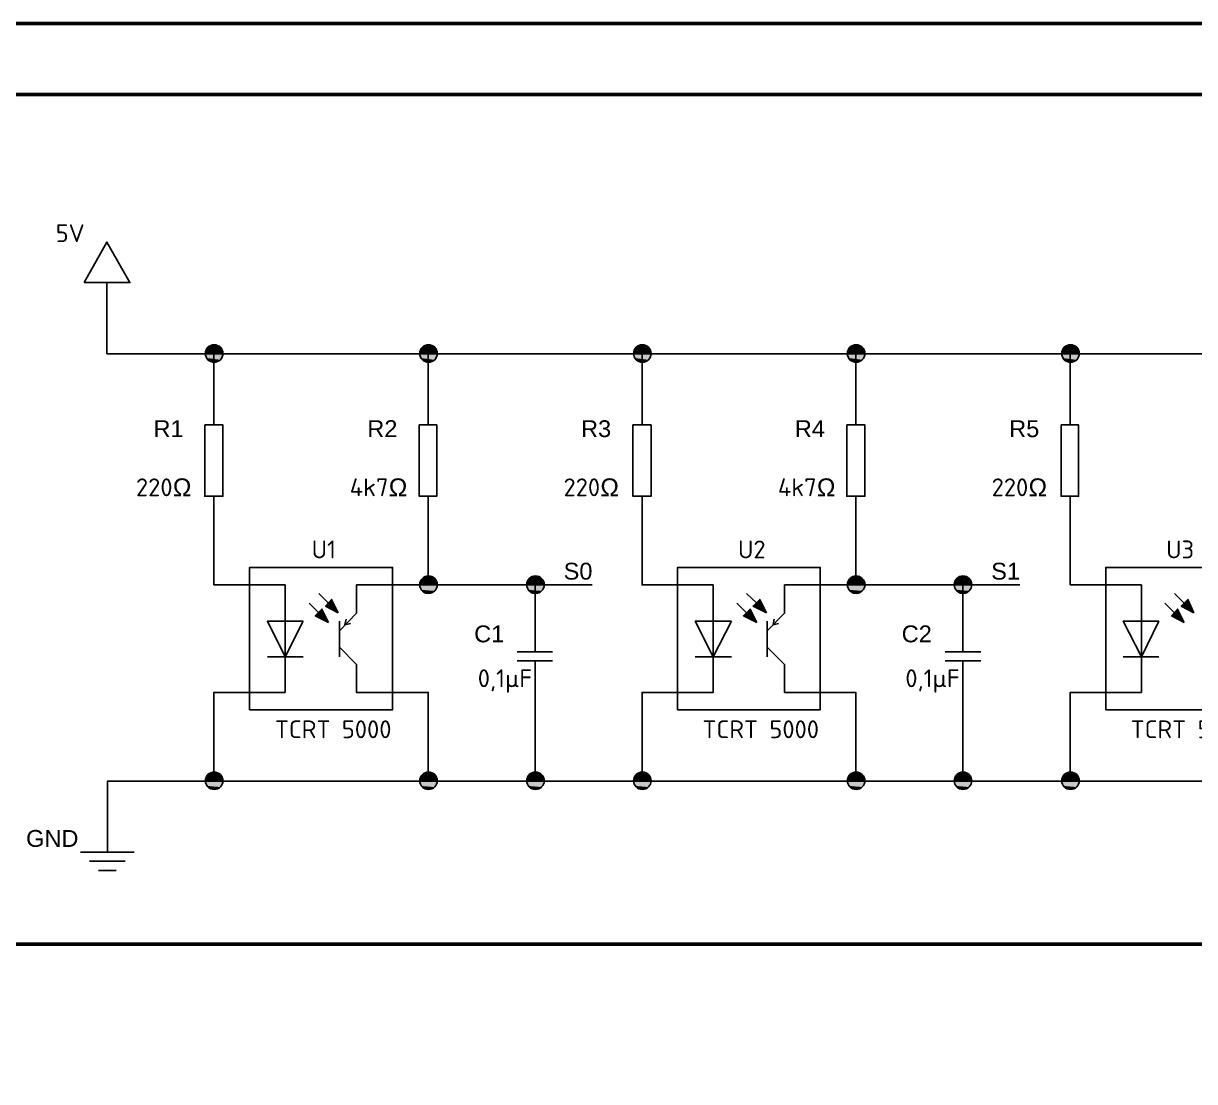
# Model space of a CAD drawing. Header units: inches. Extents: x 0 to 954, y 0 to 618.
# Drawn here: x 140.3 to 222.4, y 222.7 to 296.9 of the extents above; entities that cross this region are included whole.
import ezdxf

# ---------------------------------------------------------------- set-up
doc = ezdxf.new("R2010")
doc.units = ezdxf.units.IN
doc.header["$MEASUREMENT"] = 0
for name, color, linetype in [('PDF_Geometry', 7, 'Continuous'), ('PDF_Solid Fills', 7, 'Continuous'), ('PDF_Text', 7, 'Continuous')]:
    doc.layers.add(name, color=color, linetype=linetype)
doc.styles.add('PDF Arial', font='arial.ttf')
doc.styles.add('PDF ISOCPEUR', font='isocpeur.ttf')

msp = doc.modelspace()

# ---------------------------------------------------------------- linework, layer by layer
for p, q in [((176.175, 257.545), (180.175, 257.545)), ((206.148, 257.545), (210.148, 257.545))]:
    msp.add_line(p, q)
at = {"layer": 'PDF_Geometry', "lineweight": 50}
for points in [[(0, 0), (419.961, 0), (419.961, 296.936), (0, 296.936)], [(11.981, 4.996), (414.966, 4.996), (414.966, 291.941), (11.981, 291.941)]]:
    msp.add_lwpolyline(points, close=True, dxfattribs=at)
at = {"layer": 'PDF_Geometry', "lineweight": 25}
for points in [[(144.551, 278.755), (147.769, 278.755), (146.16, 281.591)], [(153.018, 268.764), (153.018, 263.768), (154.288, 263.768), (154.288, 268.764)], [(168.047, 268.764), (168.047, 263.768), (169.275, 263.768), (169.275, 268.764)], [(183.033, 268.764), (183.033, 263.768), (184.304, 263.768), (184.304, 268.764)], [(198.02, 268.764), (198.02, 263.768), (199.29, 263.768), (199.29, 268.764)], [(213.049, 268.764), (213.049, 263.768), (214.277, 263.768), (214.277, 268.764)], [(156.151, 257.545), (156.151, 258.773), (166.184, 258.773), (166.184, 248.782), (156.151, 248.782)], [(186.166, 257.545), (186.166, 258.773), (196.157, 258.773), (196.157, 248.782), (186.166, 248.782)], [(216.182, 257.545), (216.182, 258.773), (226.173, 258.773), (226.173, 248.782), (216.182, 248.782)], [(162.374, 255.598), (161.908, 256.529), (161.485, 256.063)], [(192.389, 255.598), (191.924, 256.529), (191.458, 256.063)], [(222.363, 255.598), (221.939, 256.529), (221.473, 256.063)], [(161.697, 254.92), (161.231, 255.852), (160.765, 255.386)], [(191.712, 254.92), (191.246, 255.852), (190.781, 255.386)], [(221.685, 254.92), (221.219, 255.852), (220.796, 255.386)], [(159.919, 255.005), (158.649, 252.507), (157.421, 255.005)], [(189.934, 255.005), (188.664, 252.507), (187.394, 255.005)], [(219.907, 255.005), (218.679, 252.507), (217.409, 255.005)]]:
    msp.add_lwpolyline(points, close=True, dxfattribs=at)
for points in [[(348.647, 268.764), (348.647, 271.261), (348.647, 273.759), (153.653, 273.759), (146.16, 273.759), (146.16, 276.257), (146.16, 278.755)], [(153.653, 268.764), (153.653, 271.261), (153.653, 273.759)], [(168.682, 268.764), (168.682, 271.261), (168.682, 273.759)], [(183.669, 268.764), (183.669, 271.261), (183.669, 273.759)], [(198.655, 268.764), (198.655, 271.261), (198.655, 273.759)], [(213.684, 268.764), (213.684, 271.261), (213.684, 273.759)], [(356.183, 252.211), (356.183, 250.009), (356.183, 246.072), (356.183, 243.786), (153.653, 243.786), (153.653, 246.284), (153.653, 250.009), (158.649, 250.009), (158.649, 257.545), (153.653, 257.545), (153.653, 261.27), (153.653, 263.768)], [(162.459, 254.327), (163.644, 255.555), (163.644, 257.545), (168.682, 257.545), (168.682, 261.27), (168.682, 263.768)], [(183.669, 263.768), (183.669, 261.27), (183.669, 257.545), (188.664, 257.545), (188.664, 250.009), (183.669, 250.009), (183.669, 245.818), (183.669, 243.786)], [(192.432, 254.327), (193.66, 255.555), (193.66, 257.545), (198.655, 257.545), (198.655, 261.27), (198.655, 263.768)], [(213.684, 263.768), (213.684, 261.27), (213.684, 257.545), (218.679, 257.545), (218.679, 250.009), (213.684, 250.009), (213.684, 245.818), (213.684, 243.786)], [(168.682, 257.545), (176.175, 257.545), (176.175, 255.005), (176.175, 252.846)], [(198.655, 257.545), (206.148, 257.545), (206.148, 255.005), (206.148, 252.846)], [(161.019, 255.598), (160.342, 256.275)], [(161.697, 256.275), (161.019, 256.952)], [(190.992, 255.598), (190.315, 256.275)], [(191.712, 256.275), (190.992, 256.952)], [(221.008, 255.598), (220.33, 256.275)], [(221.685, 256.275), (221.008, 256.952)], [(162.459, 255.005), (162.459, 252.507)], [(163.221, 254.836), (162.84, 254.751), (162.924, 255.132)], [(192.432, 255.005), (192.432, 252.507)], [(193.236, 254.836), (192.855, 254.751), (192.94, 255.132)], [(162.459, 253.184), (163.644, 251.957), (163.644, 250.009), (168.682, 250.009), (168.682, 243.786)], [(192.432, 253.184), (193.66, 251.957), (193.66, 250.009), (198.655, 250.009), (198.655, 246.072), (198.655, 243.786)], [(157.421, 252.507), (159.919, 252.507)], [(174.905, 252.846), (177.403, 252.846)], [(174.905, 252.211), (177.403, 252.211)], [(176.175, 252.211), (176.175, 250.009), (176.175, 246.072), (176.175, 243.786)], [(187.394, 252.507), (189.934, 252.507)], [(204.921, 252.846), (207.418, 252.846)], [(204.921, 252.211), (207.418, 252.211)], [(206.148, 252.211), (206.148, 250.009), (206.148, 246.072), (206.148, 243.786)], [(217.409, 252.507), (219.907, 252.507)], [(153.653, 243.786), (146.202, 243.786), (146.202, 241.288), (146.202, 238.791)], [(144.297, 238.791), (148.065, 238.791)], [(144.932, 238.156), (147.43, 238.156)], [(145.567, 237.521), (146.795, 237.521)]]:
    msp.add_lwpolyline(points, dxfattribs=at)
at = {"layer": 'PDF_Geometry', "lineweight": 0}
for points in [[(153.653, 244.379), (153.568, 244.379), (153.653, 244.379)], [(168.682, 244.379), (168.555, 244.379), (168.682, 244.379)], [(176.175, 244.379), (176.048, 244.379), (176.175, 244.379)], [(183.669, 244.379), (183.584, 244.379), (183.669, 244.379)], [(198.655, 244.379), (198.57, 244.379), (198.655, 244.379)], [(206.148, 244.379), (206.064, 244.379), (206.148, 244.379)], [(213.684, 244.379), (213.599, 244.379), (213.684, 244.379)]]:
    msp.add_lwpolyline(points, dxfattribs=at)
at = {"layer": 'PDF_Geometry', "lineweight": 50}
msp.add_lwpolyline([(137.701, 232.336), (414.966, 232.336)], dxfattribs=at)
at = {"layer": 'PDF_Geometry', "lineweight": 25}
for centre in [(153.674, 273.78), (168.703, 273.78), (183.69, 273.78), (198.676, 273.78), (213.705, 273.78), (168.703, 257.566), (176.196, 257.566), (198.676, 257.566), (206.169, 257.566), (153.674, 243.807), (168.703, 243.807), (176.196, 243.807), (183.69, 243.807), (198.676, 243.807), (206.169, 243.807), (213.705, 243.807)]:
    msp.add_circle(centre, 0.614, dxfattribs=at)
at = {"layer": 'PDF_Solid Fills', "transparency": 33554559}
for points in [[(153.272, 274.267), (153.653, 274.183), (153.187, 274.183)], [(153.357, 274.31), (153.653, 274.267), (153.272, 274.267)], [(153.653, 274.267), (153.272, 274.267), (153.653, 274.183)], [(153.441, 274.352), (153.653, 274.31), (153.357, 274.31)], [(153.653, 274.31), (153.357, 274.31), (153.653, 274.267)], [(153.568, 274.394), (153.653, 274.352), (153.441, 274.352)], [(153.653, 274.352), (153.441, 274.352), (153.653, 274.31)], [(153.653, 274.394), (153.568, 274.394), (153.568, 274.394)], [(153.653, 274.394), (153.568, 274.394), (153.653, 274.352)], [(153.653, 274.394), (153.78, 274.394), (153.78, 274.394)], [(153.78, 274.394), (153.653, 274.394), (153.865, 274.352)], [(153.653, 274.394), (153.865, 274.352), (153.653, 274.352)], [(153.865, 274.352), (153.653, 274.352), (153.992, 274.31)], [(153.653, 274.352), (153.992, 274.31), (153.653, 274.31)], [(153.992, 274.31), (153.653, 274.31), (154.076, 274.267)], [(153.653, 274.31), (154.076, 274.267), (153.653, 274.267)], [(154.076, 274.267), (153.653, 274.267), (154.161, 274.183)], [(153.653, 274.267), (154.161, 274.183), (153.653, 274.183)], [(168.259, 274.267), (168.682, 274.183), (168.174, 274.183)], [(168.343, 274.31), (168.682, 274.267), (168.259, 274.267)], [(168.682, 274.267), (168.259, 274.267), (168.682, 274.183)], [(168.47, 274.352), (168.682, 274.31), (168.343, 274.31)], [(168.682, 274.31), (168.343, 274.31), (168.682, 274.267)], [(168.555, 274.394), (168.682, 274.352), (168.47, 274.352)], [(168.682, 274.352), (168.47, 274.352), (168.682, 274.31)], [(168.682, 274.394), (168.555, 274.394), (168.555, 274.394)], [(168.682, 274.394), (168.555, 274.394), (168.682, 274.352)], [(168.682, 274.394), (168.767, 274.394), (168.767, 274.394)], [(168.767, 274.394), (168.682, 274.394), (168.894, 274.352)], [(168.682, 274.394), (168.894, 274.352), (168.682, 274.352)], [(168.894, 274.352), (168.682, 274.352), (168.978, 274.31)], [(168.682, 274.352), (168.978, 274.31), (168.682, 274.31)], [(168.978, 274.31), (168.682, 274.31), (169.063, 274.267)], [(168.682, 274.31), (169.063, 274.267), (168.682, 274.267)], [(169.063, 274.267), (168.682, 274.267), (169.148, 274.183)], [(168.682, 274.267), (169.148, 274.183), (168.682, 274.183)], [(183.245, 274.267), (183.669, 274.183), (183.203, 274.183)], [(183.33, 274.31), (183.669, 274.267), (183.245, 274.267)], [(183.669, 274.267), (183.245, 274.267), (183.669, 274.183)], [(183.457, 274.352), (183.669, 274.31), (183.33, 274.31)], [(183.669, 274.31), (183.33, 274.31), (183.669, 274.267)], [(183.542, 274.394), (183.669, 274.352), (183.457, 274.352)], [(183.669, 274.352), (183.457, 274.352), (183.669, 274.31)], [(183.669, 274.394), (183.542, 274.394), (183.542, 274.394)], [(183.669, 274.394), (183.542, 274.394), (183.669, 274.352)], [(183.669, 274.394), (183.753, 274.394), (183.753, 274.394)], [(183.753, 274.394), (183.669, 274.394), (183.88, 274.352)], [(183.669, 274.394), (183.88, 274.352), (183.669, 274.352)], [(183.88, 274.352), (183.669, 274.352), (183.965, 274.31)], [(183.669, 274.352), (183.965, 274.31), (183.669, 274.31)], [(183.965, 274.31), (183.669, 274.31), (184.05, 274.267)], [(183.669, 274.31), (184.05, 274.267), (183.669, 274.267)], [(184.05, 274.267), (183.669, 274.267), (184.134, 274.183)], [(183.669, 274.267), (184.134, 274.183), (183.669, 274.183)], [(198.274, 274.267), (198.655, 274.183), (198.189, 274.183)], [(198.359, 274.31), (198.655, 274.267), (198.274, 274.267)], [(198.655, 274.267), (198.274, 274.267), (198.655, 274.183)], [(198.443, 274.352), (198.655, 274.31), (198.359, 274.31)], [(198.655, 274.31), (198.359, 274.31), (198.655, 274.267)], [(198.57, 274.394), (198.655, 274.352), (198.443, 274.352)], [(198.655, 274.352), (198.443, 274.352), (198.655, 274.31)], [(198.655, 274.394), (198.57, 274.394), (198.57, 274.394)], [(198.655, 274.394), (198.57, 274.394), (198.655, 274.352)], [(198.655, 274.394), (198.782, 274.394), (198.782, 274.394)], [(198.782, 274.394), (198.655, 274.394), (198.867, 274.352)], [(198.655, 274.394), (198.867, 274.352), (198.655, 274.352)], [(198.867, 274.352), (198.655, 274.352), (198.994, 274.31)], [(198.655, 274.352), (198.994, 274.31), (198.655, 274.31)], [(198.994, 274.31), (198.655, 274.31), (199.078, 274.267)], [(198.655, 274.31), (199.078, 274.267), (198.655, 274.267)], [(199.078, 274.267), (198.655, 274.267), (199.163, 274.183)], [(198.655, 274.267), (199.163, 274.183), (198.655, 274.183)], [(213.261, 274.267), (213.684, 274.183), (213.176, 274.183)], [(213.345, 274.31), (213.684, 274.267), (213.261, 274.267)], [(213.684, 274.267), (213.261, 274.267), (213.684, 274.183)], [(213.43, 274.352), (213.684, 274.31), (213.345, 274.31)], [(213.684, 274.31), (213.345, 274.31), (213.684, 274.267)], [(213.557, 274.394), (213.684, 274.352), (213.43, 274.352)], [(213.684, 274.352), (213.43, 274.352), (213.684, 274.31)], [(213.684, 274.394), (213.557, 274.394), (213.557, 274.394)], [(213.684, 274.394), (213.557, 274.394), (213.684, 274.352)], [(213.684, 274.394), (213.769, 274.394), (213.769, 274.394)], [(213.769, 274.394), (213.684, 274.394), (213.896, 274.352)], [(213.684, 274.394), (213.896, 274.352), (213.684, 274.352)], [(213.896, 274.352), (213.684, 274.352), (213.98, 274.31)], [(213.684, 274.352), (213.98, 274.31), (213.684, 274.31)], [(213.98, 274.31), (213.684, 274.31), (214.065, 274.267)], [(213.684, 274.31), (214.065, 274.267), (213.684, 274.267)], [(214.065, 274.267), (213.684, 274.267), (214.15, 274.183)], [(213.684, 274.267), (214.15, 274.183), (213.684, 274.183)], [(153.06, 273.886), (153.653, 273.759), (153.018, 273.759)], [(154.288, 273.759), (153.018, 273.759), (154.288, 273.674)], [(153.018, 273.759), (154.288, 273.674), (153.06, 273.674)], [(153.103, 274.098), (153.653, 273.971), (153.06, 273.971)], [(153.653, 273.971), (153.06, 273.971), (153.653, 273.886)], [(153.06, 273.971), (153.653, 273.886), (153.06, 273.886)], [(153.653, 273.886), (153.06, 273.886), (153.653, 273.759)], [(154.288, 273.674), (153.06, 273.674), (154.246, 273.547)], [(153.06, 273.674), (154.246, 273.547), (153.06, 273.547)], [(154.246, 273.547), (153.06, 273.547), (154.203, 273.463)], [(153.06, 273.547), (154.203, 273.463), (153.145, 273.463)], [(153.187, 274.183), (153.653, 274.098), (153.103, 274.098)], [(153.653, 274.098), (153.103, 274.098), (153.653, 273.971)], [(154.203, 273.463), (153.145, 273.463), (154.119, 273.336)], [(153.145, 273.463), (154.119, 273.336), (153.187, 273.336)], [(153.653, 274.183), (153.187, 274.183), (153.653, 274.098)], [(154.161, 274.183), (153.653, 274.183), (154.203, 274.098)], [(153.653, 274.183), (154.203, 274.098), (153.653, 274.098)], [(154.203, 274.098), (153.653, 274.098), (154.246, 273.971)], [(153.653, 274.098), (154.246, 273.971), (153.653, 273.971)], [(154.246, 273.971), (153.653, 273.971), (154.288, 273.886)], [(153.653, 273.971), (154.288, 273.886), (153.653, 273.886)], [(154.288, 273.886), (153.653, 273.886), (154.288, 273.759)], [(153.653, 273.886), (154.288, 273.759), (153.653, 273.759)], [(168.089, 273.971), (168.682, 273.886), (168.047, 273.886)], [(168.682, 273.886), (168.047, 273.886), (168.682, 273.759)], [(168.047, 273.886), (168.682, 273.759), (168.047, 273.759)], [(169.275, 273.759), (168.047, 273.759), (169.275, 273.674)], [(168.047, 273.759), (169.275, 273.674), (168.047, 273.674)], [(169.275, 273.674), (168.047, 273.674), (169.232, 273.547)], [(168.047, 273.674), (169.232, 273.547), (168.089, 273.547)], [(168.132, 274.098), (168.682, 273.971), (168.089, 273.971)], [(168.682, 273.971), (168.089, 273.971), (168.682, 273.886)], [(169.232, 273.547), (168.089, 273.547), (169.19, 273.463)], [(168.089, 273.547), (169.19, 273.463), (168.132, 273.463)], [(168.174, 274.183), (168.682, 274.098), (168.132, 274.098)], [(168.682, 274.098), (168.132, 274.098), (168.682, 273.971)], [(169.19, 273.463), (168.132, 273.463), (169.105, 273.336)], [(168.132, 273.463), (169.105, 273.336), (168.216, 273.336)], [(168.682, 274.183), (168.174, 274.183), (168.682, 274.098)], [(169.148, 274.183), (168.682, 274.183), (169.19, 274.098)], [(168.682, 274.183), (169.19, 274.098), (168.682, 274.098)], [(169.19, 274.098), (168.682, 274.098), (169.232, 273.971)], [(168.682, 274.098), (169.232, 273.971), (168.682, 273.971)], [(169.232, 273.971), (168.682, 273.971), (169.275, 273.886)], [(168.682, 273.971), (169.275, 273.886), (168.682, 273.886)], [(169.275, 273.886), (168.682, 273.886), (169.275, 273.759)], [(168.682, 273.886), (169.275, 273.759), (168.682, 273.759)], [(183.076, 273.971), (183.669, 273.886), (183.033, 273.886)], [(183.669, 273.886), (183.033, 273.886), (183.669, 273.759)], [(183.033, 273.886), (183.669, 273.759), (183.033, 273.759)], [(184.304, 273.759), (183.033, 273.759), (184.261, 273.674)], [(183.033, 273.759), (184.261, 273.674), (183.033, 273.674)], [(184.261, 273.674), (183.033, 273.674), (184.261, 273.547)], [(183.033, 273.674), (184.261, 273.547), (183.076, 273.547)], [(183.118, 274.098), (183.669, 273.971), (183.076, 273.971)], [(183.669, 273.971), (183.076, 273.971), (183.669, 273.886)], [(184.261, 273.547), (183.076, 273.547), (184.177, 273.463)], [(183.076, 273.547), (184.177, 273.463), (183.118, 273.463)], [(183.203, 274.183), (183.669, 274.098), (183.118, 274.098)], [(183.669, 274.098), (183.118, 274.098), (183.669, 273.971)], [(184.177, 273.463), (183.118, 273.463), (184.134, 273.336)], [(183.118, 273.463), (184.134, 273.336), (183.203, 273.336)], [(183.669, 274.183), (183.203, 274.183), (183.669, 274.098)], [(184.134, 274.183), (183.669, 274.183), (184.219, 274.098)], [(183.669, 274.183), (184.219, 274.098), (183.669, 274.098)], [(184.219, 274.098), (183.669, 274.098), (184.261, 273.971)], [(183.669, 274.098), (184.261, 273.971), (183.669, 273.971)], [(184.261, 273.971), (183.669, 273.971), (184.261, 273.886)], [(183.669, 273.971), (184.261, 273.886), (183.669, 273.886)], [(184.261, 273.886), (183.669, 273.886), (184.304, 273.759)], [(183.669, 273.886), (184.304, 273.759), (183.669, 273.759)], [(198.062, 273.886), (198.655, 273.759), (198.02, 273.759)], [(199.29, 273.759), (198.02, 273.759), (199.29, 273.674)], [(198.02, 273.759), (199.29, 273.674), (198.062, 273.674)], [(198.105, 274.098), (198.655, 273.971), (198.062, 273.971)], [(198.655, 273.971), (198.062, 273.971), (198.655, 273.886)], [(198.062, 273.971), (198.655, 273.886), (198.062, 273.886)], [(198.655, 273.886), (198.062, 273.886), (198.655, 273.759)], [(199.29, 273.674), (198.062, 273.674), (199.248, 273.547)], [(198.062, 273.674), (199.248, 273.547), (198.062, 273.547)], [(199.248, 273.547), (198.062, 273.547), (199.205, 273.463)], [(198.062, 273.547), (199.205, 273.463), (198.147, 273.463)], [(198.189, 274.183), (198.655, 274.098), (198.105, 274.098)], [(198.655, 274.098), (198.105, 274.098), (198.655, 273.971)], [(199.205, 273.463), (198.147, 273.463), (199.121, 273.336)], [(198.147, 273.463), (199.121, 273.336), (198.189, 273.336)], [(198.655, 274.183), (198.189, 274.183), (198.655, 274.098)], [(199.163, 274.183), (198.655, 274.183), (199.205, 274.098)], [(198.655, 274.183), (199.205, 274.098), (198.655, 274.098)], [(199.205, 274.098), (198.655, 274.098), (199.248, 273.971)], [(198.655, 274.098), (199.248, 273.971), (198.655, 273.971)], [(199.248, 273.971), (198.655, 273.971), (199.29, 273.886)], [(198.655, 273.971), (199.29, 273.886), (198.655, 273.886)], [(199.29, 273.886), (198.655, 273.886), (199.29, 273.759)], [(198.655, 273.886), (199.29, 273.759), (198.655, 273.759)], [(213.091, 273.971), (213.684, 273.886), (213.049, 273.886)], [(213.684, 273.886), (213.049, 273.886), (213.684, 273.759)], [(213.049, 273.886), (213.684, 273.759), (213.049, 273.759)], [(214.277, 273.759), (213.049, 273.759), (214.277, 273.674)], [(213.049, 273.759), (214.277, 273.674), (213.049, 273.674)], [(214.277, 273.674), (213.049, 273.674), (214.234, 273.547)], [(213.049, 273.674), (214.234, 273.547), (213.091, 273.547)], [(213.134, 274.098), (213.684, 273.971), (213.091, 273.971)], [(213.684, 273.971), (213.091, 273.971), (213.684, 273.886)], [(214.234, 273.547), (213.091, 273.547), (214.192, 273.463)], [(213.091, 273.547), (214.192, 273.463), (213.134, 273.463)], [(213.176, 274.183), (213.684, 274.098), (213.134, 274.098)], [(213.684, 274.098), (213.134, 274.098), (213.684, 273.971)], [(214.192, 273.463), (213.134, 273.463), (214.107, 273.336)], [(213.134, 273.463), (214.107, 273.336), (213.218, 273.336)], [(213.684, 274.183), (213.176, 274.183), (213.684, 274.098)], [(214.15, 274.183), (213.684, 274.183), (214.192, 274.098)], [(213.684, 274.183), (214.192, 274.098), (213.684, 274.098)], [(214.192, 274.098), (213.684, 274.098), (214.234, 273.971)], [(213.684, 274.098), (214.234, 273.971), (213.684, 273.971)], [(214.234, 273.971), (213.684, 273.971), (214.277, 273.886)], [(213.684, 273.971), (214.277, 273.886), (213.684, 273.886)], [(214.277, 273.886), (213.684, 273.886), (214.277, 273.759)], [(213.684, 273.886), (214.277, 273.759), (213.684, 273.759)], [(154.119, 273.336), (153.187, 273.336), (154.034, 273.293)], [(153.187, 273.336), (154.034, 273.293), (153.272, 273.293)], [(154.034, 273.293), (153.272, 273.293), (153.949, 273.209)], [(153.272, 273.293), (153.949, 273.209), (153.399, 273.209)], [(153.949, 273.209), (153.399, 273.209), (153.822, 273.166)], [(153.399, 273.209), (153.822, 273.166), (153.484, 273.166)], [(153.822, 273.166), (153.484, 273.166), (153.738, 273.166)], [(153.484, 273.166), (153.738, 273.166), (153.611, 273.166)], [(169.105, 273.336), (168.216, 273.336), (169.021, 273.293)], [(168.216, 273.336), (169.021, 273.293), (168.301, 273.293)], [(169.021, 273.293), (168.301, 273.293), (168.936, 273.209)], [(168.301, 273.293), (168.936, 273.209), (168.386, 273.209)], [(168.936, 273.209), (168.386, 273.209), (168.851, 273.166)], [(168.386, 273.209), (168.851, 273.166), (168.513, 273.166)], [(168.851, 273.166), (168.513, 273.166), (168.724, 273.166)], [(168.513, 273.166), (168.724, 273.166), (168.597, 273.166)], [(184.134, 273.336), (183.203, 273.336), (184.05, 273.293)], [(183.203, 273.336), (184.05, 273.293), (183.288, 273.293)], [(184.05, 273.293), (183.288, 273.293), (183.923, 273.209)], [(183.288, 273.293), (183.923, 273.209), (183.372, 273.209)], [(183.923, 273.209), (183.372, 273.209), (183.838, 273.166)], [(183.372, 273.209), (183.838, 273.166), (183.499, 273.166)], [(183.838, 273.166), (183.499, 273.166), (183.711, 273.166)], [(183.499, 273.166), (183.711, 273.166), (183.626, 273.166)], [(199.121, 273.336), (198.189, 273.336), (199.036, 273.293)], [(198.189, 273.336), (199.036, 273.293), (198.274, 273.293)], [(199.036, 273.293), (198.274, 273.293), (198.951, 273.209)], [(198.274, 273.293), (198.951, 273.209), (198.401, 273.209)], [(198.951, 273.209), (198.401, 273.209), (198.824, 273.166)], [(198.401, 273.209), (198.824, 273.166), (198.486, 273.166)], [(198.824, 273.166), (198.486, 273.166), (198.74, 273.166)], [(198.486, 273.166), (198.74, 273.166), (198.613, 273.166)], [(214.107, 273.336), (213.218, 273.336), (214.023, 273.293)], [(213.218, 273.336), (214.023, 273.293), (213.303, 273.293)], [(214.023, 273.293), (213.303, 273.293), (213.938, 273.209)], [(213.303, 273.293), (213.938, 273.209), (213.388, 273.209)], [(213.938, 273.209), (213.388, 273.209), (213.853, 273.166)], [(213.388, 273.209), (213.853, 273.166), (213.472, 273.166)], [(213.853, 273.166), (213.472, 273.166), (213.726, 273.166)], [(213.472, 273.166), (213.726, 273.166), (213.599, 273.166)], [(168.132, 257.841), (168.682, 257.757), (168.089, 257.757)], [(168.174, 257.926), (168.682, 257.841), (168.132, 257.841)], [(168.682, 257.841), (168.132, 257.841), (168.682, 257.757)], [(168.259, 258.011), (168.682, 257.926), (168.174, 257.926)], [(168.682, 257.926), (168.174, 257.926), (168.682, 257.841)], [(168.343, 258.053), (168.682, 258.011), (168.259, 258.011)], [(168.682, 258.011), (168.259, 258.011), (168.682, 257.926)], [(168.47, 258.095), (168.682, 258.053), (168.343, 258.053)], [(168.682, 258.053), (168.343, 258.053), (168.682, 258.011)], [(168.555, 258.138), (168.682, 258.095), (168.47, 258.095)], [(168.682, 258.095), (168.47, 258.095), (168.682, 258.053)], [(168.682, 258.138), (168.555, 258.138), (168.555, 258.138)], [(168.682, 258.138), (168.555, 258.138), (168.682, 258.095)], [(168.682, 258.138), (168.767, 258.138), (168.767, 258.138)], [(168.767, 258.138), (168.682, 258.138), (168.894, 258.095)], [(168.682, 258.138), (168.894, 258.095), (168.682, 258.095)], [(168.894, 258.095), (168.682, 258.095), (168.978, 258.053)], [(168.682, 258.095), (168.978, 258.053), (168.682, 258.053)], [(168.978, 258.053), (168.682, 258.053), (169.063, 258.011)], [(168.682, 258.053), (169.063, 258.011), (168.682, 258.011)], [(169.063, 258.011), (168.682, 258.011), (169.148, 257.926)], [(168.682, 258.011), (169.148, 257.926), (168.682, 257.926)], [(169.148, 257.926), (168.682, 257.926), (169.19, 257.841)], [(168.682, 257.926), (169.19, 257.841), (168.682, 257.841)], [(169.19, 257.841), (168.682, 257.841), (169.232, 257.757)], [(168.682, 257.841), (169.232, 257.757), (168.682, 257.757)], [(175.625, 257.841), (176.175, 257.757), (175.583, 257.757)], [(175.667, 257.926), (176.175, 257.841), (175.625, 257.841)], [(176.175, 257.841), (175.625, 257.841), (176.175, 257.757)], [(175.752, 258.011), (176.175, 257.926), (175.667, 257.926)], [(176.175, 257.926), (175.667, 257.926), (176.175, 257.841)], [(175.837, 258.053), (176.175, 258.011), (175.752, 258.011)], [(176.175, 258.011), (175.752, 258.011), (176.175, 257.926)], [(175.964, 258.095), (176.175, 258.053), (175.837, 258.053)], [(176.175, 258.053), (175.837, 258.053), (176.175, 258.011)], [(176.048, 258.138), (176.175, 258.095), (175.964, 258.095)], [(176.175, 258.095), (175.964, 258.095), (176.175, 258.053)], [(176.175, 258.138), (176.048, 258.138), (176.048, 258.138)], [(176.175, 258.138), (176.048, 258.138), (176.175, 258.095)], [(176.175, 258.138), (176.26, 258.138), (176.26, 258.138)], [(176.26, 258.138), (176.175, 258.138), (176.387, 258.095)], [(176.175, 258.138), (176.387, 258.095), (176.175, 258.095)], [(176.387, 258.095), (176.175, 258.095), (176.472, 258.053)], [(176.175, 258.095), (176.472, 258.053), (176.175, 258.053)], [(176.472, 258.053), (176.175, 258.053), (176.556, 258.011)], [(176.175, 258.053), (176.556, 258.011), (176.175, 258.011)], [(176.556, 258.011), (176.175, 258.011), (176.641, 257.926)], [(176.175, 258.011), (176.641, 257.926), (176.175, 257.926)], [(176.641, 257.926), (176.175, 257.926), (176.726, 257.841)], [(176.175, 257.926), (176.726, 257.841), (176.175, 257.841)], [(176.726, 257.841), (176.175, 257.841), (176.768, 257.757)], [(176.175, 257.841), (176.768, 257.757), (176.175, 257.757)], [(198.105, 257.841), (198.655, 257.757), (198.062, 257.757)], [(198.189, 257.926), (198.655, 257.841), (198.105, 257.841)], [(198.655, 257.841), (198.105, 257.841), (198.655, 257.757)], [(198.274, 258.011), (198.655, 257.926), (198.189, 257.926)], [(198.655, 257.926), (198.189, 257.926), (198.655, 257.841)], [(198.359, 258.053), (198.655, 258.011), (198.274, 258.011)], [(198.655, 258.011), (198.274, 258.011), (198.655, 257.926)], [(198.443, 258.095), (198.655, 258.053), (198.359, 258.053)], [(198.655, 258.053), (198.359, 258.053), (198.655, 258.011)], [(198.57, 258.138), (198.655, 258.095), (198.443, 258.095)], [(198.655, 258.095), (198.443, 258.095), (198.655, 258.053)], [(198.655, 258.138), (198.57, 258.138), (198.57, 258.138)], [(198.655, 258.138), (198.57, 258.138), (198.655, 258.095)], [(198.655, 258.138), (198.782, 258.138), (198.782, 258.138)], [(198.782, 258.138), (198.655, 258.138), (198.867, 258.095)], [(198.655, 258.138), (198.867, 258.095), (198.655, 258.095)], [(198.867, 258.095), (198.655, 258.095), (198.994, 258.053)], [(198.655, 258.095), (198.994, 258.053), (198.655, 258.053)], [(198.994, 258.053), (198.655, 258.053), (199.078, 258.011)], [(198.655, 258.053), (199.078, 258.011), (198.655, 258.011)], [(199.078, 258.011), (198.655, 258.011), (199.163, 257.926)], [(198.655, 258.011), (199.163, 257.926), (198.655, 257.926)], [(199.163, 257.926), (198.655, 257.926), (199.205, 257.841)], [(198.655, 257.926), (199.205, 257.841), (198.655, 257.841)], [(199.205, 257.841), (198.655, 257.841), (199.248, 257.757)], [(198.655, 257.841), (199.248, 257.757), (198.655, 257.757)], [(205.64, 257.841), (206.148, 257.757), (205.556, 257.757)], [(205.683, 257.926), (206.148, 257.841), (205.64, 257.841)], [(206.148, 257.841), (205.64, 257.841), (206.148, 257.757)], [(205.767, 258.011), (206.148, 257.926), (205.683, 257.926)], [(206.148, 257.926), (205.683, 257.926), (206.148, 257.841)], [(205.852, 258.053), (206.148, 258.011), (205.767, 258.011)], [(206.148, 258.011), (205.767, 258.011), (206.148, 257.926)], [(205.937, 258.095), (206.148, 258.053), (205.852, 258.053)], [(206.148, 258.053), (205.852, 258.053), (206.148, 258.011)], [(206.064, 258.138), (206.148, 258.095), (205.937, 258.095)], [(206.148, 258.095), (205.937, 258.095), (206.148, 258.053)], [(206.148, 258.138), (206.064, 258.138), (206.064, 258.138)], [(206.148, 258.138), (206.064, 258.138), (206.148, 258.095)], [(206.148, 258.138), (206.275, 258.138), (206.275, 258.138)], [(206.275, 258.138), (206.148, 258.138), (206.36, 258.095)], [(206.148, 258.138), (206.36, 258.095), (206.148, 258.095)], [(206.36, 258.095), (206.148, 258.095), (206.487, 258.053)], [(206.148, 258.095), (206.487, 258.053), (206.148, 258.053)], [(206.487, 258.053), (206.148, 258.053), (206.572, 258.011)], [(206.148, 258.053), (206.572, 258.011), (206.148, 258.011)], [(206.572, 258.011), (206.148, 258.011), (206.656, 257.926)], [(206.148, 258.011), (206.656, 257.926), (206.148, 257.926)], [(206.656, 257.926), (206.148, 257.926), (206.699, 257.841)], [(206.148, 257.926), (206.699, 257.841), (206.148, 257.841)], [(206.699, 257.841), (206.148, 257.841), (206.741, 257.757)], [(206.148, 257.841), (206.741, 257.757), (206.148, 257.757)], [(168.089, 257.757), (168.682, 257.63), (168.047, 257.63)], [(168.682, 257.63), (168.047, 257.63), (168.682, 257.545)], [(168.047, 257.63), (168.682, 257.545), (168.047, 257.545)], [(169.275, 257.545), (168.047, 257.545), (169.275, 257.418)], [(168.047, 257.545), (169.275, 257.418), (168.047, 257.418)], [(169.275, 257.418), (168.047, 257.418), (169.232, 257.291)], [(168.047, 257.418), (169.232, 257.291), (168.089, 257.291)], [(168.682, 257.757), (168.089, 257.757), (168.682, 257.63)], [(169.232, 257.291), (168.089, 257.291), (169.19, 257.206)], [(168.089, 257.291), (169.19, 257.206), (168.132, 257.206)], [(169.19, 257.206), (168.132, 257.206), (169.105, 257.122)], [(168.132, 257.206), (169.105, 257.122), (168.216, 257.122)], [(169.105, 257.122), (168.216, 257.122), (169.021, 257.037)], [(168.216, 257.122), (169.021, 257.037), (168.301, 257.037)], [(169.021, 257.037), (168.301, 257.037), (168.936, 256.952)], [(168.301, 257.037), (168.936, 256.952), (168.386, 256.952)], [(169.232, 257.757), (168.682, 257.757), (169.275, 257.63)], [(168.682, 257.757), (169.275, 257.63), (168.682, 257.63)], [(169.275, 257.63), (168.682, 257.63), (169.275, 257.545)], [(168.682, 257.63), (169.275, 257.545), (168.682, 257.545)], [(175.583, 257.757), (176.175, 257.63), (175.54, 257.63)], [(176.175, 257.63), (175.54, 257.63), (176.175, 257.545)], [(175.54, 257.63), (176.175, 257.545), (175.54, 257.545)], [(176.768, 257.545), (175.54, 257.545), (176.768, 257.418)], [(175.54, 257.545), (176.768, 257.418), (175.54, 257.418)], [(176.768, 257.418), (175.54, 257.418), (176.726, 257.291)], [(175.54, 257.418), (176.726, 257.291), (175.583, 257.291)], [(176.175, 257.757), (175.583, 257.757), (176.175, 257.63)], [(176.726, 257.291), (175.583, 257.291), (176.683, 257.206)], [(175.583, 257.291), (176.683, 257.206), (175.625, 257.206)], [(176.683, 257.206), (175.625, 257.206), (176.641, 257.122)], [(175.625, 257.206), (176.641, 257.122), (175.71, 257.122)], [(176.641, 257.122), (175.71, 257.122), (176.556, 257.037)], [(175.71, 257.122), (176.556, 257.037), (175.794, 257.037)], [(176.556, 257.037), (175.794, 257.037), (176.429, 256.952)], [(175.794, 257.037), (176.429, 256.952), (175.879, 256.952)], [(176.768, 257.757), (176.175, 257.757), (176.768, 257.63)], [(176.175, 257.757), (176.768, 257.63), (176.175, 257.63)], [(176.768, 257.63), (176.175, 257.63), (176.768, 257.545)], [(176.175, 257.63), (176.768, 257.545), (176.175, 257.545)], [(198.062, 257.63), (198.655, 257.545), (198.02, 257.545)], [(199.29, 257.545), (198.02, 257.545), (199.29, 257.418)], [(198.02, 257.545), (199.29, 257.418), (198.062, 257.418)], [(198.655, 257.757), (198.062, 257.757), (198.655, 257.63)], [(198.062, 257.757), (198.655, 257.63), (198.062, 257.63)], [(198.655, 257.63), (198.062, 257.63), (198.655, 257.545)], [(199.29, 257.418), (198.062, 257.418), (199.248, 257.291)], [(198.062, 257.418), (199.248, 257.291), (198.062, 257.291)], [(199.248, 257.291), (198.062, 257.291), (199.205, 257.206)], [(198.062, 257.291), (199.205, 257.206), (198.147, 257.206)], [(199.205, 257.206), (198.147, 257.206), (199.121, 257.122)], [(198.147, 257.206), (199.121, 257.122), (198.189, 257.122)], [(199.121, 257.122), (198.189, 257.122), (199.036, 257.037)], [(198.189, 257.122), (199.036, 257.037), (198.274, 257.037)], [(199.036, 257.037), (198.274, 257.037), (198.951, 256.952)], [(198.274, 257.037), (198.951, 256.952), (198.401, 256.952)], [(199.248, 257.757), (198.655, 257.757), (199.29, 257.63)], [(198.655, 257.757), (199.29, 257.63), (198.655, 257.63)], [(199.29, 257.63), (198.655, 257.63), (199.29, 257.545)], [(198.655, 257.63), (199.29, 257.545), (198.655, 257.545)], [(206.148, 257.757), (205.556, 257.757), (206.148, 257.63)], [(205.556, 257.757), (206.148, 257.63), (205.556, 257.63)], [(206.148, 257.63), (205.556, 257.63), (206.148, 257.545)], [(205.556, 257.63), (206.148, 257.545), (205.556, 257.545)], [(206.783, 257.545), (205.556, 257.545), (206.783, 257.418)], [(205.556, 257.545), (206.783, 257.418), (205.556, 257.418)], [(206.783, 257.418), (205.556, 257.418), (206.741, 257.291)], [(205.556, 257.418), (206.741, 257.291), (205.598, 257.291)], [(206.741, 257.291), (205.598, 257.291), (206.699, 257.206)], [(205.598, 257.291), (206.699, 257.206), (205.64, 257.206)], [(206.699, 257.206), (205.64, 257.206), (206.614, 257.122)], [(205.64, 257.206), (206.614, 257.122), (205.683, 257.122)], [(206.614, 257.122), (205.683, 257.122), (206.529, 257.037)], [(205.683, 257.122), (206.529, 257.037), (205.767, 257.037)], [(206.529, 257.037), (205.767, 257.037), (206.445, 256.952)], [(205.767, 257.037), (206.445, 256.952), (205.894, 256.952)], [(206.741, 257.757), (206.148, 257.757), (206.783, 257.63)], [(206.148, 257.757), (206.783, 257.63), (206.148, 257.63)], [(206.783, 257.63), (206.148, 257.63), (206.783, 257.545)], [(206.148, 257.63), (206.783, 257.545), (206.148, 257.545)], [(161.908, 256.529), (161.485, 256.063), (162.374, 255.598)], [(168.936, 256.952), (168.386, 256.952), (168.851, 256.91)], [(168.386, 256.952), (168.851, 256.91), (168.513, 256.91)], [(168.851, 256.91), (168.513, 256.91), (168.724, 256.91)], [(168.513, 256.91), (168.724, 256.91), (168.597, 256.91)], [(176.429, 256.952), (175.879, 256.952), (176.345, 256.91)], [(175.879, 256.952), (176.345, 256.91), (176.006, 256.91)], [(176.345, 256.91), (176.006, 256.91), (176.218, 256.91)], [(176.006, 256.91), (176.218, 256.91), (176.091, 256.91)], [(191.924, 256.529), (191.458, 256.063), (192.389, 255.598)], [(198.951, 256.952), (198.401, 256.952), (198.824, 256.91)], [(198.401, 256.952), (198.824, 256.91), (198.486, 256.91)], [(198.824, 256.91), (198.486, 256.91), (198.74, 256.91)], [(198.486, 256.91), (198.74, 256.91), (198.613, 256.91)], [(206.445, 256.952), (205.894, 256.952), (206.318, 256.91)], [(205.894, 256.952), (206.318, 256.91), (205.979, 256.91)], [(206.318, 256.91), (205.979, 256.91), (206.233, 256.91)], [(205.979, 256.91), (206.233, 256.91), (206.106, 256.91)], [(221.939, 256.529), (221.473, 256.063), (222.363, 255.598)], [(161.231, 255.852), (160.765, 255.386), (161.697, 254.92)], [(191.246, 255.852), (190.781, 255.386), (191.712, 254.92)], [(221.219, 255.852), (220.796, 255.386), (221.685, 254.92)], [(153.06, 243.871), (153.653, 243.786), (153.018, 243.786)], [(153.103, 244.082), (153.653, 243.998), (153.06, 243.998)], [(153.653, 243.998), (153.06, 243.998), (153.653, 243.871)], [(153.06, 243.998), (153.653, 243.871), (153.06, 243.871)], [(153.653, 243.871), (153.06, 243.871), (153.653, 243.786)], [(153.187, 244.167), (153.653, 244.082), (153.103, 244.082)], [(153.653, 244.082), (153.103, 244.082), (153.653, 243.998)], [(153.272, 244.252), (153.653, 244.167), (153.187, 244.167)], [(153.653, 244.167), (153.187, 244.167), (153.653, 244.082)], [(153.357, 244.336), (153.653, 244.252), (153.272, 244.252)], [(153.653, 244.252), (153.272, 244.252), (153.653, 244.167)], [(153.441, 244.379), (153.653, 244.336), (153.357, 244.336)], [(153.653, 244.336), (153.357, 244.336), (153.653, 244.252)], [(153.568, 244.379), (153.653, 244.379), (153.441, 244.379)], [(153.653, 244.379), (153.441, 244.379), (153.653, 244.336)], [(153.653, 244.421), (153.653, 244.379), (153.568, 244.379)], [(153.78, 244.379), (153.653, 244.421), (153.653, 244.379)], [(153.865, 244.379), (153.865, 244.379), (153.653, 244.379)], [(153.865, 244.379), (153.653, 244.379), (153.78, 244.379)], [(153.865, 244.379), (153.653, 244.379), (153.992, 244.336)], [(153.653, 244.379), (153.992, 244.336), (153.653, 244.336)], [(153.992, 244.336), (153.653, 244.336), (154.076, 244.252)], [(153.653, 244.336), (154.076, 244.252), (153.653, 244.252)], [(154.076, 244.252), (153.653, 244.252), (154.161, 244.167)], [(153.653, 244.252), (154.161, 244.167), (153.653, 244.167)], [(154.161, 244.167), (153.653, 244.167), (154.203, 244.082)], [(153.653, 244.167), (154.203, 244.082), (153.653, 244.082)], [(154.203, 244.082), (153.653, 244.082), (154.246, 243.998)], [(153.653, 244.082), (154.246, 243.998), (153.653, 243.998)], [(154.246, 243.998), (153.653, 243.998), (154.288, 243.871)], [(153.653, 243.998), (154.288, 243.871), (153.653, 243.871)], [(154.288, 243.871), (153.653, 243.871), (154.288, 243.786)], [(153.653, 243.871), (154.288, 243.786), (153.653, 243.786)], [(168.089, 243.998), (168.682, 243.871), (168.047, 243.871)], [(168.682, 243.871), (168.047, 243.871), (168.682, 243.786)], [(168.047, 243.871), (168.682, 243.786), (168.047, 243.786)], [(168.132, 244.082), (168.682, 243.998), (168.089, 243.998)], [(168.682, 243.998), (168.089, 243.998), (168.682, 243.871)], [(168.174, 244.167), (168.682, 244.082), (168.132, 244.082)], [(168.682, 244.082), (168.132, 244.082), (168.682, 243.998)], [(168.259, 244.252), (168.682, 244.167), (168.174, 244.167)], [(168.682, 244.167), (168.174, 244.167), (168.682, 244.082)], [(168.343, 244.336), (168.682, 244.252), (168.259, 244.252)], [(168.682, 244.252), (168.259, 244.252), (168.682, 244.167)], [(168.47, 244.379), (168.682, 244.336), (168.343, 244.336)], [(168.682, 244.336), (168.343, 244.336), (168.682, 244.252)], [(168.555, 244.379), (168.682, 244.379), (168.47, 244.379)], [(168.682, 244.379), (168.47, 244.379), (168.682, 244.336)], [(168.682, 244.421), (168.682, 244.379), (168.555, 244.379)], [(168.767, 244.379), (168.682, 244.421), (168.682, 244.379)], [(168.894, 244.379), (168.894, 244.379), (168.682, 244.379)], [(168.894, 244.379), (168.682, 244.379), (168.767, 244.379)], [(168.894, 244.379), (168.682, 244.379), (168.978, 244.336)], [(168.682, 244.379), (168.978, 244.336), (168.682, 244.336)], [(168.978, 244.336), (168.682, 244.336), (169.063, 244.252)], [(168.682, 244.336), (169.063, 244.252), (168.682, 244.252)], [(169.063, 244.252), (168.682, 244.252), (169.148, 244.167)], [(168.682, 244.252), (169.148, 244.167), (168.682, 244.167)], [(169.148, 244.167), (168.682, 244.167), (169.19, 244.082)], [(168.682, 244.167), (169.19, 244.082), (168.682, 244.082)], [(169.19, 244.082), (168.682, 244.082), (169.232, 243.998)], [(168.682, 244.082), (169.232, 243.998), (168.682, 243.998)], [(169.232, 243.998), (168.682, 243.998), (169.275, 243.871)], [(168.682, 243.998), (169.275, 243.871), (168.682, 243.871)], [(169.275, 243.871), (168.682, 243.871), (169.275, 243.786)], [(168.682, 243.871), (169.275, 243.786), (168.682, 243.786)], [(175.583, 243.998), (176.175, 243.871), (175.54, 243.871)], [(176.175, 243.871), (175.54, 243.871), (176.175, 243.786)], [(175.54, 243.871), (176.175, 243.786), (175.54, 243.786)], [(175.625, 244.082), (176.175, 243.998), (175.583, 243.998)], [(176.175, 243.998), (175.583, 243.998), (176.175, 243.871)], [(175.667, 244.167), (176.175, 244.082), (175.625, 244.082)], [(176.175, 244.082), (175.625, 244.082), (176.175, 243.998)], [(175.752, 244.252), (176.175, 244.167), (175.667, 244.167)], [(176.175, 244.167), (175.667, 244.167), (176.175, 244.082)], [(175.837, 244.336), (176.175, 244.252), (175.752, 244.252)], [(176.175, 244.252), (175.752, 244.252), (176.175, 244.167)], [(175.964, 244.379), (176.175, 244.336), (175.837, 244.336)], [(176.175, 244.336), (175.837, 244.336), (176.175, 244.252)], [(176.048, 244.379), (176.175, 244.379), (175.964, 244.379)], [(176.175, 244.379), (175.964, 244.379), (176.175, 244.336)], [(176.175, 244.421), (176.175, 244.379), (176.048, 244.379)], [(176.26, 244.379), (176.175, 244.421), (176.175, 244.379)], [(176.387, 244.379), (176.387, 244.379), (176.175, 244.379)], [(176.387, 244.379), (176.175, 244.379), (176.26, 244.379)], [(176.387, 244.379), (176.175, 244.379), (176.472, 244.336)], [(176.175, 244.379), (176.472, 244.336), (176.175, 244.336)], [(176.472, 244.336), (176.175, 244.336), (176.556, 244.252)], [(176.175, 244.336), (176.556, 244.252), (176.175, 244.252)], [(176.556, 244.252), (176.175, 244.252), (176.641, 244.167)], [(176.175, 244.252), (176.641, 244.167), (176.175, 244.167)], [(176.641, 244.167), (176.175, 244.167), (176.726, 244.082)], [(176.175, 244.167), (176.726, 244.082), (176.175, 244.082)], [(176.726, 244.082), (176.175, 244.082), (176.768, 243.998)], [(176.175, 244.082), (176.768, 243.998), (176.175, 243.998)], [(176.768, 243.998), (176.175, 243.998), (176.768, 243.871)], [(176.175, 243.998), (176.768, 243.871), (176.175, 243.871)], [(176.768, 243.871), (176.175, 243.871), (176.768, 243.786)], [(176.175, 243.871), (176.768, 243.786), (176.175, 243.786)], [(183.118, 243.998), (183.669, 243.871), (183.076, 243.871)], [(183.669, 243.871), (183.076, 243.871), (183.669, 243.786)], [(183.076, 243.871), (183.669, 243.786), (183.076, 243.786)], [(183.161, 244.082), (183.669, 243.998), (183.118, 243.998)], [(183.669, 243.998), (183.118, 243.998), (183.669, 243.871)], [(183.203, 244.167), (183.669, 244.082), (183.161, 244.082)], [(183.669, 244.082), (183.161, 244.082), (183.669, 243.998)], [(183.288, 244.252), (183.669, 244.167), (183.203, 244.167)], [(183.669, 244.167), (183.203, 244.167), (183.669, 244.082)], [(183.372, 244.336), (183.669, 244.252), (183.288, 244.252)], [(183.669, 244.252), (183.288, 244.252), (183.669, 244.167)], [(183.457, 244.379), (183.669, 244.336), (183.372, 244.336)], [(183.669, 244.336), (183.372, 244.336), (183.669, 244.252)], [(183.584, 244.379), (183.669, 244.379), (183.457, 244.379)], [(183.669, 244.379), (183.457, 244.379), (183.669, 244.336)], [(183.669, 244.421), (183.669, 244.379), (183.584, 244.379)], [(183.796, 244.379), (183.669, 244.421), (183.669, 244.379)], [(183.88, 244.379), (183.88, 244.379), (183.669, 244.379)], [(183.88, 244.379), (183.669, 244.379), (183.796, 244.379)], [(183.88, 244.379), (183.669, 244.379), (184.007, 244.336)], [(183.669, 244.379), (184.007, 244.336), (183.669, 244.336)], [(184.007, 244.336), (183.669, 244.336), (184.092, 244.252)], [(183.669, 244.336), (184.092, 244.252), (183.669, 244.252)], [(184.092, 244.252), (183.669, 244.252), (184.177, 244.167)], [(183.669, 244.252), (184.177, 244.167), (183.669, 244.167)], [(184.177, 244.167), (183.669, 244.167), (184.219, 244.082)], [(183.669, 244.167), (184.219, 244.082), (183.669, 244.082)], [(184.219, 244.082), (183.669, 244.082), (184.261, 243.998)], [(183.669, 244.082), (184.261, 243.998), (183.669, 243.998)], [(184.261, 243.998), (183.669, 243.998), (184.304, 243.871)], [(183.669, 243.998), (184.304, 243.871), (183.669, 243.871)], [(184.304, 243.871), (183.669, 243.871), (184.304, 243.786)], [(183.669, 243.871), (184.304, 243.786), (183.669, 243.786)], [(198.105, 243.998), (198.655, 243.871), (198.062, 243.871)], [(198.655, 243.871), (198.062, 243.871), (198.655, 243.786)], [(198.062, 243.871), (198.655, 243.786), (198.062, 243.786)], [(198.147, 244.082), (198.655, 243.998), (198.105, 243.998)], [(198.655, 243.998), (198.105, 243.998), (198.655, 243.871)], [(198.189, 244.167), (198.655, 244.082), (198.147, 244.082)], [(198.655, 244.082), (198.147, 244.082), (198.655, 243.998)], [(198.274, 244.252), (198.655, 244.167), (198.189, 244.167)], [(198.655, 244.167), (198.189, 244.167), (198.655, 244.082)], [(198.359, 244.336), (198.655, 244.252), (198.274, 244.252)], [(198.655, 244.252), (198.274, 244.252), (198.655, 244.167)], [(198.443, 244.379), (198.655, 244.336), (198.359, 244.336)], [(198.655, 244.336), (198.359, 244.336), (198.655, 244.252)], [(198.57, 244.379), (198.655, 244.379), (198.443, 244.379)], [(198.655, 244.379), (198.443, 244.379), (198.655, 244.336)], [(198.655, 244.421), (198.655, 244.379), (198.57, 244.379)], [(198.782, 244.379), (198.655, 244.421), (198.655, 244.379)], [(198.909, 244.379), (198.909, 244.379), (198.655, 244.379)], [(198.909, 244.379), (198.655, 244.379), (198.782, 244.379)], [(198.909, 244.379), (198.655, 244.379), (198.994, 244.336)], [(198.655, 244.379), (198.994, 244.336), (198.655, 244.336)], [(198.994, 244.336), (198.655, 244.336), (199.078, 244.252)], [(198.655, 244.336), (199.078, 244.252), (198.655, 244.252)], [(199.078, 244.252), (198.655, 244.252), (199.163, 244.167)], [(198.655, 244.252), (199.163, 244.167), (198.655, 244.167)], [(199.163, 244.167), (198.655, 244.167), (199.205, 244.082)], [(198.655, 244.167), (199.205, 244.082), (198.655, 244.082)], [(199.205, 244.082), (198.655, 244.082), (199.248, 243.998)], [(198.655, 244.082), (199.248, 243.998), (198.655, 243.998)], [(199.248, 243.998), (198.655, 243.998), (199.29, 243.871)], [(198.655, 243.998), (199.29, 243.871), (198.655, 243.871)], [(199.29, 243.871), (198.655, 243.871), (199.29, 243.786)], [(198.655, 243.871), (199.29, 243.786), (198.655, 243.786)], [(205.64, 244.082), (206.148, 243.998), (205.556, 243.998)], [(206.148, 243.998), (205.556, 243.998), (206.148, 243.871)], [(205.556, 243.998), (206.148, 243.871), (205.556, 243.871)], [(206.148, 243.871), (205.556, 243.871), (206.148, 243.786)], [(205.556, 243.871), (206.148, 243.786), (205.556, 243.786)], [(205.683, 244.167), (206.148, 244.082), (205.64, 244.082)], [(206.148, 244.082), (205.64, 244.082), (206.148, 243.998)], [(205.767, 244.252), (206.148, 244.167), (205.683, 244.167)], [(206.148, 244.167), (205.683, 244.167), (206.148, 244.082)], [(205.852, 244.336), (206.148, 244.252), (205.767, 244.252)], [(206.148, 244.252), (205.767, 244.252), (206.148, 244.167)], [(205.937, 244.379), (206.148, 244.336), (205.852, 244.336)], [(206.148, 244.336), (205.852, 244.336), (206.148, 244.252)], [(206.064, 244.379), (206.148, 244.379), (205.937, 244.379)], [(206.148, 244.379), (205.937, 244.379), (206.148, 244.336)], [(206.148, 244.421), (206.148, 244.379), (206.064, 244.379)], [(206.275, 244.379), (206.148, 244.421), (206.148, 244.379)], [(206.36, 244.379), (206.36, 244.379), (206.148, 244.379)], [(206.36, 244.379), (206.148, 244.379), (206.275, 244.379)], [(206.36, 244.379), (206.148, 244.379), (206.487, 244.336)], [(206.148, 244.379), (206.487, 244.336), (206.148, 244.336)], [(206.487, 244.336), (206.148, 244.336), (206.572, 244.252)], [(206.148, 244.336), (206.572, 244.252), (206.148, 244.252)], [(206.572, 244.252), (206.148, 244.252), (206.656, 244.167)], [(206.148, 244.252), (206.656, 244.167), (206.148, 244.167)], [(206.656, 244.167), (206.148, 244.167), (206.699, 244.082)], [(206.148, 244.167), (206.699, 244.082), (206.148, 244.082)], [(206.699, 244.082), (206.148, 244.082), (206.741, 243.998)], [(206.148, 244.082), (206.741, 243.998), (206.148, 243.998)], [(206.741, 243.998), (206.148, 243.998), (206.783, 243.871)], [(206.148, 243.998), (206.783, 243.871), (206.148, 243.871)], [(206.783, 243.871), (206.148, 243.871), (206.783, 243.786)], [(206.148, 243.871), (206.783, 243.786), (206.148, 243.786)], [(213.091, 243.871), (213.684, 243.786), (213.049, 243.786)], [(213.134, 244.082), (213.684, 243.998), (213.091, 243.998)], [(213.684, 243.998), (213.091, 243.998), (213.684, 243.871)], [(213.091, 243.998), (213.684, 243.871), (213.091, 243.871)], [(213.684, 243.871), (213.091, 243.871), (213.684, 243.786)], [(213.218, 244.167), (213.684, 244.082), (213.134, 244.082)], [(213.684, 244.082), (213.134, 244.082), (213.684, 243.998)], [(213.303, 244.252), (213.684, 244.167), (213.218, 244.167)], [(213.684, 244.167), (213.218, 244.167), (213.684, 244.082)], [(213.388, 244.336), (213.684, 244.252), (213.303, 244.252)], [(213.684, 244.252), (213.303, 244.252), (213.684, 244.167)], [(213.472, 244.379), (213.684, 244.336), (213.388, 244.336)], [(213.684, 244.336), (213.388, 244.336), (213.684, 244.252)], [(213.599, 244.379), (213.684, 244.379), (213.472, 244.379)], [(213.684, 244.379), (213.472, 244.379), (213.684, 244.336)], [(213.684, 244.421), (213.684, 244.379), (213.599, 244.379)], [(213.811, 244.379), (213.684, 244.421), (213.684, 244.379)], [(213.896, 244.379), (213.896, 244.379), (213.684, 244.379)], [(213.896, 244.379), (213.684, 244.379), (213.811, 244.379)], [(213.896, 244.379), (213.684, 244.379), (213.98, 244.336)], [(213.684, 244.379), (213.98, 244.336), (213.684, 244.336)], [(213.98, 244.336), (213.684, 244.336), (214.107, 244.252)], [(213.684, 244.336), (214.107, 244.252), (213.684, 244.252)], [(214.107, 244.252), (213.684, 244.252), (214.15, 244.167)], [(213.684, 244.252), (214.15, 244.167), (213.684, 244.167)], [(214.15, 244.167), (213.684, 244.167), (214.234, 244.082)], [(213.684, 244.167), (214.234, 244.082), (213.684, 244.082)], [(214.234, 244.082), (213.684, 244.082), (214.277, 243.998)], [(213.684, 244.082), (214.277, 243.998), (213.684, 243.998)], [(214.277, 243.998), (213.684, 243.998), (214.319, 243.871)], [(213.684, 243.998), (214.319, 243.871), (213.684, 243.871)], [(214.319, 243.871), (213.684, 243.871), (214.319, 243.786)], [(213.684, 243.871), (214.319, 243.786), (213.684, 243.786)], [(154.288, 243.786), (153.018, 243.786), (154.288, 243.659)], [(153.018, 243.786), (154.288, 243.659), (153.06, 243.659)], [(154.288, 243.659), (153.06, 243.659), (154.246, 243.532)], [(153.06, 243.659), (154.246, 243.532), (153.06, 243.532)], [(154.246, 243.532), (153.06, 243.532), (154.203, 243.447)], [(153.06, 243.532), (154.203, 243.447), (153.145, 243.447)], [(154.203, 243.447), (153.145, 243.447), (154.119, 243.363)], [(153.145, 243.447), (154.119, 243.363), (153.187, 243.363)], [(154.119, 243.363), (153.187, 243.363), (154.034, 243.278)], [(153.187, 243.363), (154.034, 243.278), (153.272, 243.278)], [(154.034, 243.278), (153.272, 243.278), (153.949, 243.236)], [(153.272, 243.278), (153.949, 243.236), (153.399, 243.236)], [(153.949, 243.236), (153.399, 243.236), (153.822, 243.193)], [(153.399, 243.236), (153.822, 243.193), (153.484, 243.193)], [(153.822, 243.193), (153.484, 243.193), (153.738, 243.151)], [(153.484, 243.193), (153.738, 243.151), (153.611, 243.151)], [(169.275, 243.786), (168.047, 243.786), (169.275, 243.659)], [(168.047, 243.786), (169.275, 243.659), (168.047, 243.659)], [(169.275, 243.659), (168.047, 243.659), (169.232, 243.532)], [(168.047, 243.659), (169.232, 243.532), (168.089, 243.532)], [(169.232, 243.532), (168.089, 243.532), (169.19, 243.447)], [(168.089, 243.532), (169.19, 243.447), (168.132, 243.447)], [(169.19, 243.447), (168.132, 243.447), (169.105, 243.363)], [(168.132, 243.447), (169.105, 243.363), (168.216, 243.363)], [(169.105, 243.363), (168.216, 243.363), (169.021, 243.278)], [(168.216, 243.363), (169.021, 243.278), (168.301, 243.278)], [(169.021, 243.278), (168.301, 243.278), (168.936, 243.236)], [(168.301, 243.278), (168.936, 243.236), (168.386, 243.236)], [(168.936, 243.236), (168.386, 243.236), (168.851, 243.193)], [(168.386, 243.236), (168.851, 243.193), (168.513, 243.193)], [(168.851, 243.193), (168.513, 243.193), (168.724, 243.151)], [(168.513, 243.193), (168.724, 243.151), (168.597, 243.151)], [(176.768, 243.786), (175.54, 243.786), (176.768, 243.659)], [(175.54, 243.786), (176.768, 243.659), (175.54, 243.659)], [(176.768, 243.659), (175.54, 243.659), (176.726, 243.532)], [(175.54, 243.659), (176.726, 243.532), (175.583, 243.532)], [(176.726, 243.532), (175.583, 243.532), (176.683, 243.447)], [(175.583, 243.532), (176.683, 243.447), (175.625, 243.447)], [(176.683, 243.447), (175.625, 243.447), (176.641, 243.363)], [(175.625, 243.447), (176.641, 243.363), (175.71, 243.363)], [(176.641, 243.363), (175.71, 243.363), (176.556, 243.278)], [(175.71, 243.363), (176.556, 243.278), (175.794, 243.278)], [(176.556, 243.278), (175.794, 243.278), (176.429, 243.236)], [(175.794, 243.278), (176.429, 243.236), (175.879, 243.236)], [(176.429, 243.236), (175.879, 243.236), (176.345, 243.193)], [(175.879, 243.236), (176.345, 243.193), (176.006, 243.193)], [(176.345, 243.193), (176.006, 243.193), (176.218, 243.151)], [(176.006, 243.193), (176.218, 243.151), (176.091, 243.151)], [(184.304, 243.786), (183.076, 243.786), (184.304, 243.659)], [(183.076, 243.786), (184.304, 243.659), (183.076, 243.659)], [(184.304, 243.659), (183.076, 243.659), (184.261, 243.532)], [(183.076, 243.659), (184.261, 243.532), (183.118, 243.532)], [(184.261, 243.532), (183.118, 243.532), (184.219, 243.447)], [(183.118, 243.532), (184.219, 243.447), (183.161, 243.447)], [(184.219, 243.447), (183.161, 243.447), (184.134, 243.363)], [(183.161, 243.447), (184.134, 243.363), (183.245, 243.363)], [(184.134, 243.363), (183.245, 243.363), (184.05, 243.278)], [(183.245, 243.363), (184.05, 243.278), (183.33, 243.278)], [(184.05, 243.278), (183.33, 243.278), (183.965, 243.236)], [(183.33, 243.278), (183.965, 243.236), (183.415, 243.236)], [(183.965, 243.236), (183.415, 243.236), (183.838, 243.193)], [(183.415, 243.236), (183.838, 243.193), (183.499, 243.193)], [(183.838, 243.193), (183.499, 243.193), (183.753, 243.151)], [(183.499, 243.193), (183.753, 243.151), (183.626, 243.151)], [(199.29, 243.786), (198.062, 243.786), (199.29, 243.659)], [(198.062, 243.786), (199.29, 243.659), (198.062, 243.659)], [(199.29, 243.659), (198.062, 243.659), (199.248, 243.532)], [(198.062, 243.659), (199.248, 243.532), (198.105, 243.532)], [(199.248, 243.532), (198.105, 243.532), (199.205, 243.447)], [(198.105, 243.532), (199.205, 243.447), (198.147, 243.447)], [(199.205, 243.447), (198.147, 243.447), (199.121, 243.363)], [(198.147, 243.447), (199.121, 243.363), (198.232, 243.363)], [(199.121, 243.363), (198.232, 243.363), (199.036, 243.278)], [(198.232, 243.363), (199.036, 243.278), (198.316, 243.278)], [(199.036, 243.278), (198.316, 243.278), (198.951, 243.236)], [(198.316, 243.278), (198.951, 243.236), (198.401, 243.236)], [(198.951, 243.236), (198.401, 243.236), (198.867, 243.193)], [(198.401, 243.236), (198.867, 243.193), (198.486, 243.193)], [(198.867, 243.193), (198.486, 243.193), (198.74, 243.151)], [(198.486, 243.193), (198.74, 243.151), (198.613, 243.151)], [(206.783, 243.786), (205.556, 243.786), (206.783, 243.659)], [(205.556, 243.786), (206.783, 243.659), (205.556, 243.659)], [(206.783, 243.659), (205.556, 243.659), (206.741, 243.532)], [(205.556, 243.659), (206.741, 243.532), (205.598, 243.532)], [(206.741, 243.532), (205.598, 243.532), (206.699, 243.447)], [(205.598, 243.532), (206.699, 243.447), (205.64, 243.447)], [(206.699, 243.447), (205.64, 243.447), (206.614, 243.363)], [(205.64, 243.447), (206.614, 243.363), (205.683, 243.363)], [(206.614, 243.363), (205.683, 243.363), (206.529, 243.278)], [(205.683, 243.363), (206.529, 243.278), (205.767, 243.278)], [(206.529, 243.278), (205.767, 243.278), (206.445, 243.236)], [(205.767, 243.278), (206.445, 243.236), (205.894, 243.236)], [(206.445, 243.236), (205.894, 243.236), (206.318, 243.193)], [(205.894, 243.236), (206.318, 243.193), (205.979, 243.193)], [(206.318, 243.193), (205.979, 243.193), (206.233, 243.151)], [(205.979, 243.193), (206.233, 243.151), (206.106, 243.151)], [(214.319, 243.786), (213.049, 243.786), (214.319, 243.659)], [(213.049, 243.786), (214.319, 243.659), (213.091, 243.659)], [(214.319, 243.659), (213.091, 243.659), (214.277, 243.532)], [(213.091, 243.659), (214.277, 243.532), (213.091, 243.532)], [(214.277, 243.532), (213.091, 243.532), (214.234, 243.447)], [(213.091, 243.532), (214.234, 243.447), (213.176, 243.447)], [(214.234, 243.447), (213.176, 243.447), (214.15, 243.363)], [(213.176, 243.447), (214.15, 243.363), (213.218, 243.363)], [(214.15, 243.363), (213.218, 243.363), (214.065, 243.278)], [(213.218, 243.363), (214.065, 243.278), (213.303, 243.278)], [(214.065, 243.278), (213.303, 243.278), (213.98, 243.236)], [(213.303, 243.278), (213.98, 243.236), (213.388, 243.236)], [(213.98, 243.236), (213.388, 243.236), (213.853, 243.193)], [(213.388, 243.236), (213.853, 243.193), (213.515, 243.193)], [(213.853, 243.193), (213.515, 243.193), (213.726, 243.151)], [(213.515, 243.193), (213.726, 243.151), (213.642, 243.151)]]:
    msp.add_solid(points, dxfattribs=at)

# ---------------------------------------------------------------- texts
at = {"layer": 'PDF_Text', "attachment_point": 7}
for s, insert, char_height, style in [('5V', (142.561, 281.591), 1.2499, 'PDF ISOCPEUR'), ('R1', (149.42, 267.917), 1.1829, 'PDF Arial'), ('R2', (164.406, 267.917), 1.1829, 'PDF Arial'), ('R3', (179.393, 267.896), 1.1829, 'PDF Arial'), ('R4', (194.379, 267.917), 1.1829, 'PDF Arial'), ('R5', (209.408, 267.895), 1.1829, 'PDF Arial'), ('220Ω', (148.192, 263.768), 1.2499, 'PDF ISOCPEUR'), ('4k7Ω', (163.178, 263.768), 1.2499, 'PDF ISOCPEUR'), ('220Ω', (178.165, 263.768), 1.2499, 'PDF ISOCPEUR'), ('4k7Ω', (193.194, 263.768), 1.2499, 'PDF ISOCPEUR'), ('220Ω', (208.18, 263.768), 1.2499, 'PDF ISOCPEUR'), ('U1', (160.511, 259.408), 1.2499, 'PDF ISOCPEUR'), ('U2', (190.4, 259.408), 1.2499, 'PDF ISOCPEUR'), ('U3', (220.415, 259.408), 1.2499, 'PDF ISOCPEUR'), ('S0', (178.173, 257.901), 1.1829, 'PDF Arial'), ('S1', (208.146, 257.901), 1.1829, 'PDF Arial'), ('C1', (171.899, 253.502), 1.1829, 'PDF Arial'), ('C2', (201.872, 253.502), 1.1829, 'PDF Arial'), ('0,1μF', (172.153, 249.989), 1.2499, 'PDF ISOCPEUR'), ('0,1μF', (202.126, 249.989), 1.2499, 'PDF ISOCPEUR'), ('TCRT 5000', (157.929, 246.792), 1.2499, 'PDF ISOCPEUR'), ('TCRT 5000', (187.902, 246.792), 1.2499, 'PDF ISOCPEUR'), ('TCRT 5000', (217.917, 246.792), 1.2499, 'PDF ISOCPEUR'), ('GND', (140.487, 239.151), 1.1829, 'PDF Arial')]:
    msp.add_mtext(s, dxfattribs=dict(at, insert=insert, char_height=char_height, style=style))

doc.saveas('drawing.dxf')
